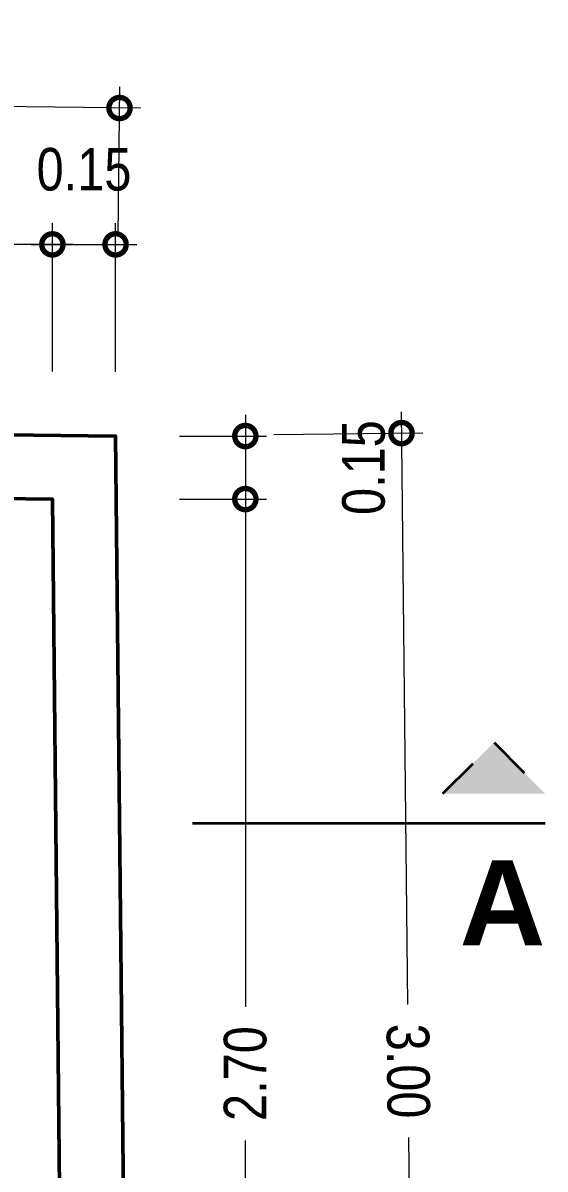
# Model space of a CAD drawing. Extents: x -23.8 to 23.6, y 264.2 to 287.5.
# Drawn here: x -9.197 to -7.97, y 282.477 to 285.172 of the extents above; entities that cross this region are included whole.
import ezdxf

# ---------------------------------------------------------------- set-up
doc = ezdxf.new("R2010")
doc.units = 0
doc.header["$LTSCALE"] = 4
doc.header["$PDMODE"] = 66
doc.linetypes.add('CONTINUA', pattern=[0])
doc.linetypes.add('TRAZO_Y_PUNTO2', pattern=[0.5, 0.25, -0.125, 0, -0.125])
doc.layers.get('0').update_dxf_attribs({"linetype": 'CONTINUOUS'})
doc.layers.get('DEFPOINTS').update_dxf_attribs({"linetype": 'CONTINUOUS'})
for name, color, linetype, lineweight in [('CORTES', 11, 'TRAZO_Y_PUNTO2', 35), ('COTAS', 1, 'CONTINUOUS', 9), ('MURO', 5, 'CONTINUOUS', 50), ('TEXTOS', 254, 'CONTINUOUS', 0), ('VENTANA', 140, 'CONTINUOUS', 15)]:
    doc.layers.add(name, color=color, linetype=linetype, lineweight=lineweight)
doc.styles.add('ARIAL 1en25', font='arial.ttf', dxfattribs={"height": 0.0625})
doc.styles.add('Arial Narrow', font='ARIALN.TTF')
doc.dimstyles.new('1-50 PRZ', dxfattribs={"dimtxt": 0.1, "dimasz": 0.1, "dimexe": 0.05, "dimexo": 0.15, "dimgap": 0.05, "dimtad": 0, "dimzin": 1, "dimdsep": 46, "dimtxsty": 'Arial Narrow', "dimblk": 'DOTSMALL', "dimcen": 0.1, "dimdle": 0.05, "dimclrd": 250, "dimclre": 250, "dimclrt": 5, "dimaunit": 1, "dimadec": 3, "dimazin": 0, "dimtfac": 1, "dimtmove": 2, "dimatfit": 3, "dimldrblk": 'OBLIQUE', "dimfxl": 0.3, "dimfxlon": 1, "dimlwd": -1, "dimlwe": -1, "dimarcsym": 0})

# ---------------------------------------------------------------- blocks, each defined once
blk = doc.blocks.new('S')
at = {"layer": 'CORTES', "ltscale": 0.025}
h = blk.add_hatch(color=256, dxfattribs=at)
h.dxf.hatch_style = 1
h.paths.add_polyline_path([(0.1288, -0.1), (0.0288, 0), (0.0288, -0.2)])
for p, q in [((0.0288, 0), (0.1288, -0.1)), ((0.1288, -0.1), (0.0288, -0.2))]:
    blk.add_line(p, q, dxfattribs=at)
blk = doc.blocks.new('_DotSmall')
at = {"color": 0, "linetype": 'ByBlock', "const_width": 0.5}
blk.add_lwpolyline([(-0.0625, 0, 1), (0.0625, 0, 1)], format="xyb", close=True, dxfattribs=at)
blk = doc.blocks.new('*D104')
at = {"layer": 'COTAS', "color": 250, "linetype": 'CONTINUA', "transparency": 16777216}
for p, q in [((-11.9984, 284.387), (-11.9984, 284.7012)), ((-9.1276, 284.3523), (-9.1276, 284.7012)), ((-12.0484, 284.6512), (-10.7201, 284.6512)), ((-9.0776, 284.6512), (-10.4058, 284.6512))]:
    blk.add_line(p, q, dxfattribs=at)
at = {"layer": 'DEFPOINTS', "color": 0, "transparency": 16777216}
for p in [(-9.1276, 284.6512), (-11.9984, 284.237), (-9.1276, 284.2023)]:
    blk.add_point(p, dxfattribs=at)
at = {"layer": 'COTAS', "color": 250, "transparency": 16777216, "xscale": 0.1, "yscale": 0.1, "zscale": 0.1}
for p, rotation in [((-11.9984, 284.6512), 179.999999999978), ((-9.1276, 284.6512), 359.999999999978)]:
    blk.add_blockref('_DotSmall', p, dxfattribs=dict(at, rotation=rotation))
at = {"layer": 'COTAS', "color": 5, "transparency": 16777216, "insert": (-10.563, 284.6512), "char_height": 0.1, "attachment_point": 5, "style": 'Arial Narrow'}
blk.add_mtext('2.87', dxfattribs=at)
blk = doc.blocks.new('_Oblique')
at = {"color": 0, "linetype": 'ByBlock', "lineweight": -2}
blk.add_line((-0.5, -0.5), (0.5, 0.5), dxfattribs=at)
blk = doc.blocks.new('*D105')
at = {"layer": 'COTAS', "color": 250, "linetype": 'CONTINUA', "transparency": 16777216}
for p, q in [((-9.1276, 284.3523), (-9.1276, 284.7012)), ((-8.9791, 284.3512), (-8.9791, 284.7012)), ((-9.1776, 284.6512), (-8.9291, 284.6512))]:
    blk.add_line(p, q, dxfattribs=at)
at = {"layer": 'DEFPOINTS', "color": 0, "transparency": 16777216}
for p in [(-8.9791, 284.6512), (-9.1276, 284.2023), (-8.9791, 284.2005)]:
    blk.add_point(p, dxfattribs=at)
at = {"layer": 'COTAS', "color": 250, "transparency": 16777216, "xscale": 0.1, "yscale": 0.1, "zscale": 0.1}
for p, rotation in [((-9.1276, 284.6512), 179.999999999978), ((-8.9791, 284.6512), 359.999999999978)]:
    blk.add_blockref('_DotSmall', p, dxfattribs=dict(at, rotation=rotation))
at = {"layer": 'COTAS', "color": 5, "transparency": 16777216, "insert": (-9.0533, 284.8272), "char_height": 0.1, "attachment_point": 5, "style": 'Arial Narrow'}
blk.add_mtext('0.15', dxfattribs=at)
blk = doc.blocks.new('*D106')
at = {"layer": 'COTAS', "color": 250, "linetype": 'CONTINUA', "transparency": 16777216}
for p, q in [((-21.4007, 284.8219), (-21.3964, 285.1719)), ((-21.447, 285.1225), (-15.3679, 285.0491)), ((-8.9198, 284.9712), (-14.9989, 285.0446)), ((-8.9734, 284.6718), (-8.9692, 285.0218))]:
    blk.add_line(p, q, dxfattribs=at)
at = {"layer": 'DEFPOINTS', "color": 0, "transparency": 16777216}
for p in [(-8.9698, 284.9718), (-21.4064, 284.3507), (-8.9791, 284.2005)]:
    blk.add_point(p, dxfattribs=at)
at = {"layer": 'COTAS', "color": 250, "transparency": 16777216, "xscale": 0.1, "yscale": 0.1, "zscale": 0.1}
for p, rotation in [((-21.3971, 285.1219), 179.3077309319762), ((-8.9698, 284.9718), 359.3077309319762)]:
    blk.add_blockref('_DotSmall', p, dxfattribs=dict(at, rotation=rotation))
at = {"layer": 'COTAS', "color": 5, "transparency": 16777216, "insert": (-15.1834, 285.0468), "char_height": 0.1, "attachment_point": 5, "rotation": 359.3077, "style": 'Arial Narrow'}
blk.add_mtext('12.43', dxfattribs=at)
blk = doc.blocks.new('*D124')
at = {"layer": 'COTAS', "color": 250, "linetype": 'CONTINUA', "transparency": 16777216}
for p, q in [((-8.6741, 284.2505), (-8.6741, 284.0023)), ((-8.8291, 284.2005), (-8.6241, 284.2005)), ((-8.8291, 284.0523), (-8.6241, 284.0523))]:
    blk.add_line(p, q, dxfattribs=at)
at = {"layer": 'DEFPOINTS', "color": 0, "transparency": 16777216}
for p in [(-8.9791, 284.2005), (-8.9791, 284.0523), (-8.6741, 284.0523)]:
    blk.add_point(p, dxfattribs=at)
at = {"layer": 'COTAS', "color": 250, "transparency": 16777216, "xscale": 0.1, "yscale": 0.1, "zscale": 0.1}
for p, rotation in [((-8.6741, 284.2005), 90), ((-8.6741, 284.0523), 270)]:
    blk.add_blockref('_DotSmall', p, dxfattribs=dict(at, rotation=rotation))
at = {"layer": 'COTAS', "color": 5, "transparency": 16777216, "insert": (-8.3959, 284.1264), "char_height": 0.1, "attachment_point": 5, "rotation": 90, "style": 'Arial Narrow'}
blk.add_mtext('0.15', dxfattribs=at)
blk = doc.blocks.new('*D125')
at = {"layer": 'COTAS', "color": 250, "linetype": 'CONTINUA', "transparency": 16777216}
for p, q in [((-8.6741, 284.1023), (-8.6741, 282.8586)), ((-8.8291, 284.0523), (-8.6241, 284.0523)), ((-8.6741, 281.3007), (-8.6741, 282.5445)), ((-8.7997, 281.3507), (-8.6241, 281.3507))]:
    blk.add_line(p, q, dxfattribs=at)
at = {"layer": 'DEFPOINTS', "color": 0, "transparency": 16777216}
for p in [(-8.9791, 284.0523), (-8.9497, 281.3507), (-8.6741, 281.3507)]:
    blk.add_point(p, dxfattribs=at)
at = {"layer": 'COTAS', "color": 250, "transparency": 16777216, "xscale": 0.1, "yscale": 0.1, "zscale": 0.1}
for p, rotation in [((-8.6741, 284.0523), 90), ((-8.6741, 281.3507), 270)]:
    blk.add_blockref('_DotSmall', p, dxfattribs=dict(at, rotation=rotation))
at = {"layer": 'COTAS', "color": 5, "transparency": 16777216, "insert": (-8.6741, 282.7015), "char_height": 0.1, "attachment_point": 5, "rotation": 90, "style": 'Arial Narrow'}
blk.add_mtext('2.70', dxfattribs=at)
blk = doc.blocks.new('*D127')
at = {"layer": 'COTAS', "color": 250, "linetype": 'CONTINUA', "transparency": 16777216}
for p, q in [((-8.3077, 284.2575), (-8.2933, 282.8639)), ((-8.6071, 284.2044), (-8.2572, 284.208)), ((-8.2757, 281.1576), (-8.2901, 282.5512)), ((-8.5762, 281.2045), (-8.2263, 281.2081))]:
    blk.add_line(p, q, dxfattribs=at)
at = {"layer": 'DEFPOINTS', "color": 0, "transparency": 16777216}
for p in [(-8.9791, 284.2005), (-8.9482, 281.2007), (-8.2763, 281.2076)]:
    blk.add_point(p, dxfattribs=at)
at = {"layer": 'COTAS', "color": 250, "transparency": 16777216, "xscale": 0.1, "yscale": 0.1, "zscale": 0.1}
for p, rotation in [((-8.3072, 284.2075), 90.59029111595564), ((-8.2763, 281.2076), 270.5902911159557)]:
    blk.add_blockref('_DotSmall', p, dxfattribs=dict(at, rotation=rotation))
at = {"layer": 'COTAS', "color": 5, "transparency": 16777216, "insert": (-8.2917, 282.7075), "char_height": 0.1, "attachment_point": 5, "rotation": 270.5903, "style": 'Arial Narrow'}
blk.add_mtext('3.00', dxfattribs=at)

msp = doc.modelspace()

# ---------------------------------------------------------------- linework, layer by layer
at = {"layer": 'CORTES'}
msp.add_lwpolyline([(-22.5838, 282.1977), (-19.9697, 282.1977), (-19.9697, 283.6828), (-19.4939, 283.6828), (-19.4939, 282.1977), (-15.0982, 282.1977), (-15.0982, 283.2905), (-7.9697, 283.2905)], dxfattribs=at)
at = {"layer": 'MURO'}
msp.add_lwpolyline([(-15.2482, 278.4007), (-15.2482, 278.5507), (-15.0982, 278.5507), (-15.0982, 281.2007), (-18.8482, 281.2007), (-18.8482, 281.3507), (-9.0997, 281.3507), (-9.1276, 284.0523), (-11.9984, 284.087), (-11.9984, 284.237), (-8.9791, 284.2005), (-8.9482, 281.2007), (-14.9482, 281.2007), (-14.9482, 278.4007)], close=True, dxfattribs=at)

# ---------------------------------------------------------------- block references
at = {"layer": 'VENTANA', "xscale": 1.2, "yscale": 1.2, "zscale": 1.2, "rotation": 90.00000000000001}
msp.add_blockref('S', (-8.2097, 283.3251), dxfattribs=at)

# ---------------------------------------------------------------- texts
at = {"layer": 'TEXTOS', "extrusion": (0, 0, -1), "insert": (-8.0701, 283.103), "char_height": 0.2, "attachment_point": 5, "text_direction": (-1, 0, 0), "style": 'ARIAL 1en25'}
msp.add_mtext('{\\fArial|b1|i0|c0|p34;A}', dxfattribs=at)

# ---------------------------------------------------------------- dimensions: what is measured, and where the dimension line sits
at = {"layer": 'COTAS'}
for p1, p2, distance, picture, middle in [((-21.4064, 284.3507), (-8.9791, 284.2005), 0.7713, '*D106', (-15.1834, 285.0468)), ((-8.9791, 284.2005), (-8.9791, 284.0523), 0.305, '*D124', (-8.3959, 284.1264)), ((-8.9791, 284.2005), (-8.9482, 281.2007), 0.672, '*D127', (-8.2917, 282.7075))]:
    dim = msp.add_aligned_dim(p1=p1, p2=p2, distance=distance, dimstyle='1-50 PRZ', dxfattribs=at)
    dim.commit()
    dim.dimension.update_dxf_attribs({"geometry": picture, "text_midpoint": middle})
for base, p1, p2, angle, picture, middle in [((-8.9791, 284.6512), (-9.1276, 284.2023), (-8.9791, 284.2005), 180, '*D105', (-9.0533, 284.8272)), ((-9.1276, 284.6512), (-11.9984, 284.237), (-9.1276, 284.2023), 180, '*D104', (-10.563, 284.6512)), ((-8.6741, 281.3507), (-8.9791, 284.0523), (-8.9497, 281.3507), 90, '*D125', (-8.6741, 282.7015))]:
    dim = msp.add_linear_dim(base=base, p1=p1, p2=p2, angle=angle, dimstyle='1-50 PRZ', dxfattribs=at)
    dim.commit()
    dim.dimension.update_dxf_attribs({"geometry": picture, "text_midpoint": middle})

doc.saveas('drawing.dxf')
